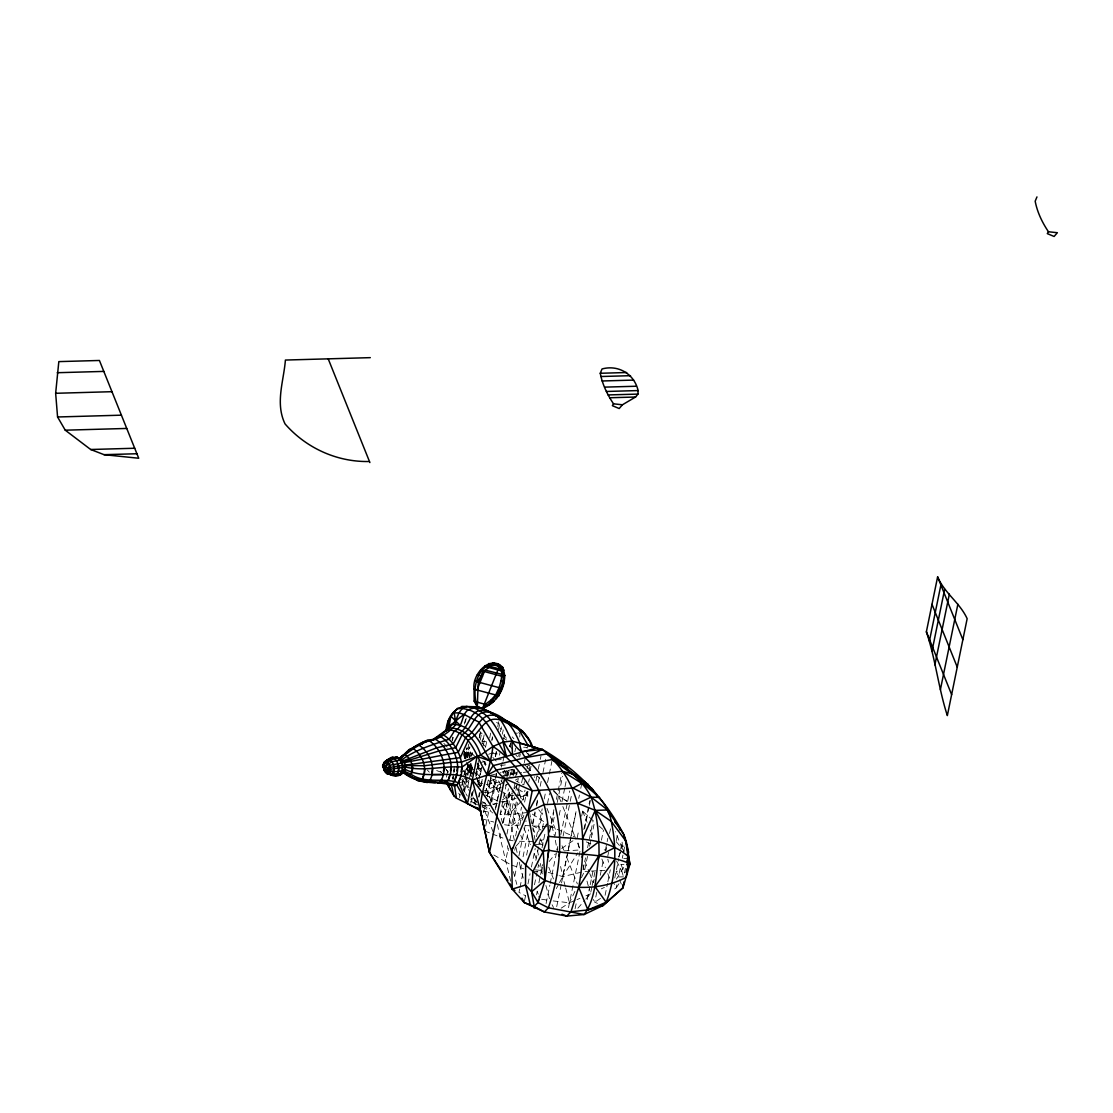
<?xml version="1.0" encoding="UTF-8"?>
<svg xmlns="http://www.w3.org/2000/svg" width="1113" height="1113" viewBox="0 0 1113 1113"><rect width="100%" height="100%" fill="white"/><g stroke="black" fill="none" stroke-linecap="round" stroke-linejoin="round"><path stroke-width="0.75" stroke-dasharray="5 3.75" d="M527.534 791.482L527.91 799.565M519.743 736.987L519.98 733.968L517.74 731.394M491.946 739.644L492.447 736.709M510.853 742.468L510.088 746.92L510.603 743.957M465.053 722.824L465.707 719.429M452.059 740.075L452.699 737.015M452.351 740.966L453.297 737.293M446.438 777.152L448.01 769.459M454.424 766.3L453.464 770.975L455.064 772.728M452.518 778.655L453.492 773.925M453.812 772.339L454.452 769.194M454.146 772.144L454.827 768.819M452.921 779.517L453.561 776.401M465.568 721.433L466.236 718.149M464.552 758.343L466.611 748.047M464.803 758.468L466.973 747.853L475.307 756.993M466.027 757.563L469.06 742.747M467.015 756.896L468.935 747.505M461.951 785.096L465.345 768.471M467.683 757.049L469.728 747.073M459.488 797.645L460.184 794.265M461.909 785.792L463.3 779.017M464.288 774.231L465.554 768.026L471.189 774.203M467.808 757.021L469.881 746.865M464.984 778.182L467.655 765.132M469.296 757.077L470.869 749.425M463.356 787.239L467.78 765.633M469.672 756.381L470.604 751.832M463.912 791.037L466.611 777.862M467.279 774.592L468.949 766.426L472.162 769.946M471.62 753.334L470.952 756.631L466.458 751.692M464.552 791.496L467.502 777.097M467.836 775.497L469.825 765.744M471.842 755.866L472.524 752.583M470.757 776.164L469.95 770.057L471.258 763.699M468.879 781.103L467.502 787.823L469.672 791.44M469.213 779.42L472.649 762.628M479.16 738.114L480.552 731.38M479.341 737.571L480.371 732.535M480.218 740.103L481.609 733.342M470.966 797.492L472.315 790.87M475.794 773.73L478.534 760.527M481.999 743.456L483.71 735.053M472.524 791.663L471.829 795.072L474.068 797.131M475.668 776.345L478.34 763.24M484.155 734.817L482.416 743.331L485.671 746.893M470.785 803.238L473.804 788.463M476.35 776.053L478.618 764.923M483.292 745.529L485.018 737.07M478.813 780.074L477.825 784.902L482.513 783.371M479.147 778.46L481.456 767.191M485.518 747.31L487.035 740.201M475.098 800.386L474.458 803.489L476.308 805.812M478.646 783.037L479.313 779.782M480.315 774.871L481.317 769.973M484.211 764.728L484.892 761.431M489.678 738.044L491.056 731.283M479.327 792.79L478.562 797.061M480.621 786.501L482.221 778.627L481.706 784.456M479.133 797.047L480.093 792.331M485.574 765.563L485.658 762.433M498.763 721.683L497.636 726.928L501.88 729.224M485.518 793.221L488.148 780.394M498.541 729.599L499.528 724.786M483.529 812.699L485.449 803.294M487.063 795.419L491.25 774.954M490.986 777.625L490.332 780.825L493.922 786.835L502.227 792.122M495.285 756.603L496.801 748.451M500.391 731.686L501.365 726.872M487.327 796.797L491.153 778.07M495.563 756.478L496.551 751.665M499.5 755.17L500.127 752.096M485.741 826.013L489.372 808.275M490.972 800.4L495.202 779.768M495.535 778.098L496.565 773.118M490.388 803.892L496.537 773.813M503.66 739.185L504.982 732.744M491.779 802.236L496.412 779.615M497.914 801.11L485.198 794.821L496.69 789.395L498.429 780.867M501.226 767.247L502.255 762.168M503.076 761.153L504.05 756.381M495.174 809.791L500.349 784.526M502.533 777.264L495.382 809.93M503.66 773.521L504.314 770.335M504.996 774.815L505.692 771.462M506.735 775.942L508.057 769.459M506.999 777.027L508.613 769.125M506.304 784.178L500.154 814.229L502.519 823.05M508.015 775.831L509.378 769.153M509.74 777.138L511.479 768.68M514.874 751.692L515.653 748.228M527.882 812.42L508.53 814.869L500.154 814.229L505.789 801.597L508.418 788.714M512.37 769.403L511.382 774.231L512.912 778.015M510.672 881.176L499.946 836.934L500.989 831.884M502.714 823.453L509.253 791.454M512.703 774.606L514.081 767.859M513.01 775.163L514.053 770.057M509.657 792.261L508.53 814.869L514.568 841.136M513.33 774.3L514.373 769.236M513.538 775.316L514.554 770.405M518.644 756.297L519.242 753.418M516.543 772.408L514.888 780.463L517.448 778.808M519.688 756.979L520.3 754.03M512.62 794.891L508.53 814.869L500.363 803.183M513.983 788.227L514.999 783.232M516.71 774.898L517.392 771.573M506.93 834.124L514.526 796.991M515.903 790.244L517.295 783.482M517.628 781.799L518.324 778.418M519.729 784.039L518.714 789.034L515.931 790.87M527.061 748.214L527.743 744.889M516.307 801.875L511.424 825.693L502.909 824.524L509.517 792.192L520.856 820.364M517.698 795.058L519.089 788.254M524.306 762.725L525.35 757.619M509.198 863.827L505.469 861.754L508.154 848.593M509.837 840.385L517.573 802.57M518.908 795.99L520.258 789.423M521.607 782.842L522.609 777.917M524.529 781.535L523.847 784.888L516.404 781.201M527.145 768.749L527.743 765.8L530.122 765.188M515.611 836.03L521.524 807.148M522.915 800.344L525.002 790.147M528.828 771.448L530.567 762.962M523.847 763.755L530.136 770.641L531.026 766.328M514.735 850.276L515.416 846.951M519.841 825.359L522.887 810.403M524.599 802.097L526.63 792.122M528.675 782.161L529.343 778.836M528.007 791.468L527.325 794.821L522.623 799.83M514.804 875.945L518.561 857.58M518.908 855.897L526.087 820.824M536.925 775.872L535.923 780.825L534.268 776.721M538.289 769.264L539.972 761M540.306 759.344L540.988 756.047M523.221 878.074L520.661 868.543L521.691 863.479M523.068 856.732L528.592 829.755M538.247 782.536L539.624 775.789M532.515 823.745L534.95 811.822M536.341 805.019L537.384 799.899M540.181 786.279L541.224 781.173M542.963 772.659L546.093 757.327M519.66 889.009L518.964 892.403L525.656 895.798M520.008 887.325L523.124 872.063M526.602 855.118L530.066 838.172M532.835 824.608L535.27 812.74M536.647 805.965L538.038 799.19M536.466 836.739L542.184 808.817M544.201 798.953L545.551 792.386M547.568 782.522L552.271 759.525M524.515 900.807L525.893 894.045M527.979 883.889L530.052 873.733M531.43 866.999L535.214 848.482M538.664 831.648L542.476 813.019M535.854 860.349L538.595 846.979M539.276 843.626L540.306 838.604M542.365 828.573L544.076 820.211M547.499 803.489L549.544 793.444M534.49 884.752L538.622 864.564L542.365 873.886M542.059 847.73L545.161 832.58M536.563 894.908L537.203 891.151M538.901 882.846L540.264 876.181M540.612 874.526L542.643 864.551M549.446 831.286L553.871 809.666M542.532 867.166L541.864 870.477L542.754 873.816M549.641 832.441L553.704 812.587M556.403 799.357L561.828 772.895M554.191 817.276L552.173 827.14L554.288 835.404M557.21 802.487L562.594 776.192M554.719 837.059L556.43 828.656M559.185 815.217L560.91 806.814M564.681 788.338L561.592 803.461L558.489 795.739L552.827 789.312M565.028 786.654L566.406 779.935M546.08 903.561L549.85 885.113M550.198 883.43L556.723 851.542M557.057 849.873L557.752 846.506M560.869 834.555L567.393 802.682M567.727 801.012L569.786 790.94M563.122 836.03L569.898 802.946M570.232 801.29L571.929 793.013M559.533 882.595L562.733 876.613L576.005 811.697M578.732 798.369L579.414 795.044M580.777 788.394L581.793 783.399M556.709 906.636L561.216 884.626M561.564 882.929L567.797 852.461M568.145 850.777L570.913 837.226M571.261 835.543L576.103 811.836M577.174 837.88L578.885 829.547M581.612 816.191L583.323 807.857M583.824 829.547L589.751 800.609M568.493 907.665L580.29 849.956L576.59 840.746M584.673 828.503L589.069 807.036M589.403 805.381L590.753 798.772M575.101 908.737L576.492 901.947M583.087 869.726L585.508 857.845M587.594 847.675L593.146 820.531M581.431 877.74L584.422 871.479L587.511 856.328M589.584 846.228L594.064 824.357M587.177 899.61L589.89 886.351M590.224 884.696L593.619 868.126M591.81 887.2L590.433 893.92L585.855 899.123M592.158 885.517L594.899 872.091M601.423 840.19L603.483 830.117M594.161 879.34L593.466 882.734L589.737 873.482M596.791 892.153L594.732 902.253L597.486 903.339M600.241 875.305L603.691 858.457M605.402 850.04L606.794 843.306M607.128 841.623L607.823 838.242M606.655 847.605L606.042 850.569L601.493 848.565M609.534 833.512L610.494 828.823M607.74 856.273L608.547 852.335M605.096 895.311L607.531 883.388M607.879 881.691L610.314 869.768M616.24 840.746L617.812 833.067M614.766 878.004L615.809 872.94M616.477 869.684L618.717 858.721M619.037 857.149L620.317 850.889M620.637 849.316L622.306 841.122M616.866 884.779L616.226 887.896L611.927 890.762M623.517 876.835L618.452 876.974L621.012 864.453L623.976 864.37M622.306 858.193L622.946 855.048M624.532 847.243L623.586 851.918L615.433 831.661M625.423 868.307L624.463 873.009L621.012 864.453M491.807 740.882L492.53 737.516M464.33 724.104L465.512 719.221M502.241 734.246L503.271 729.961M522.206 820.086L524.432 813.561M618.564 856.773L621.207 851.153M561.202 908.138L569.48 902.796L576.2 888.703M509.225 746.447L510.575 743.748M521.441 801.082L508.53 814.869L505.789 801.597L513.149 790.105M556.333 888.577L558.726 884.084M616.407 879.075L624.908 865.469M565.265 886.435L562.733 876.613L577.87 852.795M618.953 883.75L616.226 887.896L613.736 883.068M514.192 788.769L518.338 783.399M549.126 861.545L555.359 853.88M577.842 908.222L584.715 900.417M515.889 846.297L522.317 839.202L519.201 831.439M522.554 817.401L511.424 825.693L518.338 825.609M561.662 848.454L572.945 840.76M502.186 800.052L514.554 791.788M600.464 898.428L594.732 902.253L593.299 899.471M496.69 789.395L503.98 785.973M505.441 785.277L508.363 783.914M601.312 888.856L604.415 887.409M553.189 900.918L569.48 902.796L575.463 900.25M576.965 899.624L579.956 898.358M585.953 895.812L590.433 893.92L589.153 889.106M481.985 791.858L504.509 782.397M464.316 756.701L466.236 755.936M468.796 765.521L471.022 770.168L472.942 769.403M493.184 804.309L496.328 803.099M488.649 754.28L496.44 751.303M503.006 776.707L516.182 772.019M495.09 779.281L490.332 780.825L489.01 778.196M502.909 802.223L519.034 797.423M520.689 796.908L527.325 794.821L526.324 791.983M492.906 804.699L497.177 803.461L492.878 803.753M459.864 782.592L468.796 780.31M491.779 775.038L501.114 772.631M502.631 772.241L512.926 769.598M502.311 771.907L506.832 770.766M513.037 769.25L508.349 770.391L510.269 774.231M540.278 840.524L543.492 839.745M559.519 875.667L562.733 876.613L584.422 871.479L589.584 871.201M480.023 762.586L485.769 761.306M460.824 772.005L475.056 769.292M473.665 798.494L470.632 799.148L476.294 801.944M482.249 805.798L486.854 804.824M477.352 786.418L481.804 785.541M486.381 784.623L505.01 780.936M490.054 805.52L482.263 806.229M476.754 769.027L483.543 768.012M502.812 775.497L521.663 772.7M523.388 772.45L528.522 771.685M500.516 765.521L505.33 764.909M564.263 850.916L579.65 849.984L577.8 840.913M591.309 871.103L598.196 870.714M599.907 870.616L606.794 870.241M499.459 801.875L505.789 801.597M513.997 795.294L509.003 795.475L504.996 793.499M515.667 795.239L527.325 794.821L515.347 787.364M482.082 792.428L487.717 792.275M535.256 844.572L542.754 844.364L540.848 839.633M621.277 846.186L624.087 846.117M623.767 858.568L628.831 858.429M532.932 871.632L541.363 871.396M623.085 875.402L621.777 871.089L616.157 871.242L618.452 876.974M496.161 759.762L502.881 759.609M525.253 825.54L547.165 826.722M515.013 733.189L517.392 733.175M464.608 752.958L472.691 753.125M519.395 841.261L535.464 841.678L532.821 828.698M523.625 747.213L526.95 747.393M492.252 753.515L500.961 754.169M548.834 826.862L552.173 827.14L575.616 837.213M511.674 865.218L523.917 868.836M535.339 869.879L541.864 870.477L539.972 862.005M482.054 802.863L485.185 803.196M481.526 741.021L486.478 741.801M541.628 899.234L548.264 900.278M483.209 811.043L492.878 812.866M508.78 839.828L513.121 840.802M482.263 818.918L493.81 822.062M548.278 872.369L557.919 875.194M436.686 770.586L441.555 772.366M492.336 833.971L502.923 838.061M484.725 830.994L490.819 833.373M477.588 804.81L470.59 801.583M586.301 841.887L592.366 844.558M538.609 843.056L543.311 845.129M482.346 801.708L485.212 803.127M482.959 805.242L490.569 810.278M470.771 801.207L476.155 803.878M482.249 806.911L491.431 811.6M532.167 825.456L541.182 830.089M502.867 737.863L506.777 740.117M493.838 854.993L505.469 861.754M496.579 722.407L499.292 724.02M532.334 814.09L543.673 821.547M549.335 825.276L552.173 827.14L549.071 823.105M582.642 811.196L594.022 821.436M599.086 825.985L602.884 829.394M537.203 775.97L539.708 778.293M553.481 791.093L558.489 795.739M616.171 841.651L624.323 851.236M512.203 736.876L513.886 738.726M526.199 752.235L530.4 756.826M503.619 735.039L506.554 738.253M509.281 745.571L512.662 749.286M515.709 754.851L517.475 756.77M478.743 730.198L483.877 735.832M492.85 757.397L497.525 762.516M504.537 770.878L511.187 778.168M482.764 760.749L487.327 765.73M500.947 780.658L503.285 783.218M477.366 763.657L479.508 766.008M463.258 750.482L471.175 759.163M477.658 766.273L481.094 770.043M464.483 753.696L467.863 757.383M477.407 767.845L482.889 773.841M488.468 779.949L494.033 786.056M469.06 765.007L472.83 769.125M476.044 772.659L480.468 777.486M487.077 784.748L489.289 787.169M468.643 764.84L474.166 770.906M473.234 771.114L477.505 775.803M443.864 743.345L447.231 747.046M466.584 768.248L471.87 774.05M477.588 780.31L481.025 784.067M463.453 770.335L467.877 775.177M464.344 773.368L466.083 775.274M464.775 778.571L469.296 783.51M461.589 779.448L469.324 787.934M445.047 768.22L448.789 772.311M452.184 777.208L453.784 778.961M440.358 771.253L441.791 772.812M427.35 770.057L429.298 772.185M464.469 752.819L466.848 757.299L463.565 750.774M464.371 754.461L466.097 756.45L464.58 753.042M471.022 770.168L469.046 765.8M466.709 763.003L469.95 770.057L472.357 772.798M476.183 802.765L472.942 797.228L477.366 802.376M527.757 753.251L530.595 756.77M527.298 767.121L530.136 770.641M538.706 809.638L543.881 816.372M472.942 797.228L475.849 801.082M465.164 792.498L463.022 788.908L467.502 787.823L462.646 778.404M465.874 793.694L467.307 796.087M458.737 793.207L459.892 795.141M468.058 765.814L471.564 772.965M471.425 776.818L469.95 770.057L471.356 772.714M464.093 755.922L465.665 758.913M552.076 904.73L553.523 907.526M616.574 860.975L621.777 871.089M470.409 764.255L472.176 767.831M469.95 770.057L471.453 773.132M472.343 768.026L470.256 763.56L472.329 768.568M446.619 769.918L447.927 772.742M468.072 765.827L470.006 770.126M476.197 777.208L479.369 784.317M470.535 764.784L471.898 767.831M477.825 781.103L480.663 787.461M470.215 764.603L471.745 768.276M477.213 780.519L479.174 784.915M469.324 764.728L471.425 769.445M465.985 758.537L464.566 755.365L465.331 758.009M468.81 764.881L473.15 774.912M466.737 762.099L472.065 774.036M476.754 777.848L480.385 786.585M619.607 879.827L621.318 884.112M582.614 811.14L587.135 822.354M590.168 829.922L593.271 837.63M601.869 858.999L605.375 867.723M607.74 873.622L610.578 880.675M562.83 806.549L575.964 839.216M584.826 861.239L589.125 871.952M546.998 808.386L556.403 831.801M562.023 845.769L563.804 850.179M566.754 857.539L577.369 883.931M516.126 786.042L522.567 802.042M532.877 827.696L536.076 835.668M548.765 867.208L553.481 878.95M523.889 827.933L530.581 844.544M534.184 853.532L537.982 862.992M499.347 782.063L500.655 785.291M503.41 792.15L518.575 829.881M492.892 779.017L499.375 795.155M537.231 891.596L538.233 894.073M486.228 788.574L492.196 803.419M481.512 802.988L493.504 832.816M462.994 752.917L465.039 758.704M478.757 782.968L479.759 785.973M586.996 881.093L588.721 887.506M545.899 885.503L549.933 900.542M513.399 871.618L516.822 884.404M565.682 888.063L569.48 902.796M607.823 859.139L608.505 862.255M582.948 864.871L584.422 871.479M537.342 850.151L538.469 855.229M516.001 847.577L517.072 852.419M519.228 862.088L520.661 868.543M507.333 845.699L509.142 853.838M560.604 866.498L562.733 876.613M497.428 824.524L499.946 836.934M529.496 812.226L530.498 817.179M530.831 818.834L531.833 823.801M555.317 840.232L557.432 851.334M622.111 842.138L622.529 848.356M567.06 801.304L558.559 795.92L567.046 801.29"/><path stroke-width="1.5" d="M404.77 768.846L405.299 769.417C426.669 780.603 451.377 768.276 472.302 780.032L480.232 809.694L489.483 852.447L512.203 889.12L524.167 902.504L544.354 911.964L566.767 916.096L584.13 914.51C596.345 897.913 595.664 875.152 599.031 855.549C599.114 835.905 597.667 815.759 591.1 797.131C580.541 775.844 559.422 764.394 542.337 749.439L511.91 741.035L503.034 742.093L492.92 746.475L480.635 755.073L461.519 762.099L450.807 762.433L424.373 765.744L402.461 765.507L394.016 766.69L390.246 767.427L388.896 774.036C405.341 782.912 412.492 758.732 395.588 757.202M539.861 749.689L536.911 747.922L490.123 760.902L477.129 756.423L462.02 767.066C443.183 765.619 424.373 771.671 405.549 767.08L404.673 771.337C400.471 775.065 394.628 774.05 389.578 773.118L384.959 770.015L382.649 765.591L386.99 759.859L392.861 757.397C398.593 761 400.736 769.89 396.604 775.385L386.628 773.563L384.361 770.725L382.649 765.591L384.541 761.89L391.386 757.355L397.007 757.257L402.113 759.567C416.373 749.425 433.013 744.527 449.276 739.157L454.368 731.102C463.328 727.429 460.907 715.492 467.919 709.955C483.028 702.693 496.161 717.44 509.378 722.699L506.457 721.21L509.17 723.213M637.93 394.099L638.111 390.566C634.41 374.344 618.689 364.396 602.036 368.959L600.255 373.272C602.342 384.263 607.295 394.572 613.527 403.824L622.417 404.784L635.565 397.021L637.93 394.099L608.088 394.934M546.886 824.163L533.753 844.614L525.684 864.926L525.489 885.016L531.611 891.75L538.01 902.532L548.375 907.805L584.13 914.51L603.009 905.523L622.849 887.91L623.043 884.752M397.007 757.257L403.17 760.847L436.783 747.797L453.228 743.901L459.001 733.481C471.008 726.664 468.81 705.28 488.537 711.471C506.999 716.939 506.485 741.397 521.468 751.595L542.337 749.439C577.23 769.389 605.096 798.814 623.697 834.374C631.113 851.445 628.734 870.742 622.849 887.91L603.009 905.523L587.901 909.933L570.983 911.742L566.767 916.096L562.009 914.218M385.335 772.213L384.541 768.652L387.38 762.21L394.447 758.551L398.537 758.356L400.263 760.346L403.824 761.876L438.842 751.011L455.676 747.713L462.09 734.733C473.929 728.305 473.901 706.964 492.516 713.071C506.888 717.537 514.359 729.711 519.729 742.983C520.063 751.066 524.599 757.814 530.567 762.962C567.783 799.816 564.166 862.032 548.375 907.805L544.354 911.964L534.198 906.469L531.611 891.75L532.932 871.632L543.255 851.264L548.542 836.322C548.264 807.384 538.205 779.17 516.14 759.845C502.353 746.197 498.944 723.714 482.819 712.946C464.302 698.936 447.523 709.649 445.896 731.464M474.041 688.933C471.801 674.937 489.79 653.971 502.77 667.383C509.031 683.243 498.207 702.567 482.569 708.397L477.324 706.992L474.152 701.12L474.041 688.933L477.894 690.213L477.324 706.992L482.666 708.216M477.894 690.213C477.018 679.027 484.378 668.454 494.478 664.113L498.749 664.238L498.387 665.157L500.544 666.784L492.864 663.418C474.987 668.746 472.093 691.73 477.324 706.992L476.545 704.404M55.65 393.292L58.822 361.614L99.419 360.473L138.722 458.25L104.052 454.674L90.668 449.499L65.25 430.188L57.57 416.985L55.65 393.292L111.968 391.693M532.543 746.614C526.922 730.573 511.702 723.033 497.483 716.104C479.564 710.595 477.964 730.977 465.93 737.07L458.194 752.346C435.197 756.339 412.269 761.389 389.564 765.257L387.018 770.14L387.741 774.189L388.896 774.036C391.79 770.168 390.287 763.935 386.267 761.403L384.541 761.89L383.818 764.993L389.453 769.306L405.549 767.08M383.429 767.344L384.096 762.836L384.778 763.588L383.568 763.908L385.237 761.375L389.119 759.261C394.072 762.377 395.922 770.057 392.36 774.829L389.55 774.245L392.096 774.565M394.962 775.608L400.61 774.551L402.391 770.975L402.461 765.507L400.263 760.346C394.795 760.429 388.896 762.349 385.585 766.927L386.183 766.774M401.849 771.573L408.207 775.441L410.419 775.344C415.093 768.707 411.448 758.955 405.09 754.753L402.405 755.532L398.913 759.01M402.252 771.782L417.931 780.603L421.368 780.463C428.63 770.182 422.954 755.045 413.104 748.534L408.93 749.745L399.539 758.69M408.93 749.745L417.89 745.195L419.351 745.418C430.634 752.875 437.117 770.21 428.811 781.966L427.169 782.536L417.931 780.603L402.697 772.005C417.598 785.166 437.423 780.408 454.591 785.834L456.817 785.068C468.156 769.013 459.307 745.39 443.92 735.22L441.931 734.9L430.077 740.952C444.588 736.083 451.6 722.323 464.149 714.476L478.771 722.031L492.92 746.475C509.754 757.16 521.482 774.119 532.237 790.745L527.882 812.476L511.618 851.042L512.203 889.12L514.916 890.428M413.34 748.757L414.579 746.809L423.441 742.079L427.253 740.215L428.922 740.479C441.903 749.049 449.36 768.972 439.802 782.495L437.924 783.135M397.104 757.605L400.124 758.412C409.974 749.522 421.869 739.519 435.67 739.31C448.901 748.061 456.511 768.387 446.772 782.189L442.153 782.383L450.751 784.234L452.852 783.524C463.509 768.429 455.189 746.211 440.72 736.667L438.856 736.361M483.543 671.334L502.339 676.356L502.116 671.083L487.731 667.23M484.725 830.994L480.232 809.694C481.331 788.046 490.402 767.984 492.92 746.475M627.329 865.984L627.885 856.217C605.736 836.823 575.616 839.452 548.542 836.322L548.709 850.193L544.994 880.425L538.01 902.532L534.198 906.469L524.167 902.504L521.941 898.177M434.599 738.448L446.508 729.864C471.063 729.808 476.517 758.398 487.313 775.065L504.606 778.53L562.162 771.239C582.057 783.524 606.668 796.129 611.274 821.408C616.964 848.217 616.185 876.571 606.154 902.267L587.901 909.933L578.718 887.284C587.135 841.4 584.909 786.46 546.789 753.918L525.35 757.619L493.156 765.619L487.313 775.065L472.302 780.032C490.332 800.706 502.673 825.234 511.618 851.042C522.15 861.49 532.376 872.397 544.994 880.425C570.579 889.997 601.716 890.372 626.188 877.322L629.888 864.203L627.329 847.466M512.411 887.645L512.203 889.12L525.489 885.016L530.358 904.952M453.881 711.652L448.581 720.306L447.134 730.545L449.04 726.956L450.807 716.09L457.457 708.299C486.033 707.979 492.92 735.999 506.206 755.894L503.034 742.093M627.315 859.055L628.636 851.779M446.647 730.281L448.581 720.306M383.985 764.617L384.541 761.89M386.99 759.859L386.434 761.028M388.896 774.036L388.827 772.38M405.299 769.417L398.468 771.671L390.204 771.42L390.246 767.427M389.578 773.118L390.371 769.222M392.36 774.829L392.806 772.659M393.195 773.702L394.183 768.902M398.009 768.499L398.524 765.981M397.578 774.091L398.718 768.554M402.405 755.532L402.085 757.063L405.382 753.515M401.543 773.298L401.097 772.144M402.642 767.97L402.391 770.975M400.61 774.551L404.742 770.989M405.41 765.744L405.48 767.427M412.353 765.855L412.464 768.415M478.145 808.121L479.995 810.431L467.474 803.628L458.806 782.829C443.419 777.236 425.736 784.22 411.24 774.411L412.561 767.9M422.634 779.017L423.371 775.385M424.693 768.93L424.136 774.481M430.258 780.324L430.453 779.406M431.774 772.923L432.623 768.777M441.471 780.603L441.694 779.545M443.405 771.17L444.198 767.316M448.469 780.255L449.276 776.331M450.445 770.627L451.238 766.704M454.716 781.409L455.593 777.124M456.859 770.892L457.735 766.593M458.806 782.829L459.739 778.265M461.088 771.629L462.02 767.066M477.129 756.423L467.474 803.628L480.232 809.694L482.263 818.918M507.82 880.606L489.483 852.447L504.606 778.53C483.905 762.836 482.291 724.869 451.934 724.257L446.633 730.531L449.388 727.958C464.914 728.013 476.35 740.841 480.635 755.073L490.123 760.902M547.86 839.633L548.542 836.322M538.01 902.532L538.622 899.541M627.022 860.474L627.969 862.853C602.592 852.655 574.878 855.619 548.709 850.193L547.86 857.093M558.976 855.953L559.644 852.711M582.127 857.247L582.822 853.852L599.044 841.623M598.335 858.944L599.031 855.549L614.849 847.633L595.232 810.361L577.842 803.377L544.201 804.56L527.882 812.476L533.753 844.614L543.255 851.264L548.709 850.193M622.849 887.91L624.129 881.649M626.049 872.244L626.689 869.114M926.378 631.781L937.619 576.854C944.311 592.937 959.935 602.773 967.155 618.689L947.344 715.589C938.44 688.126 935.56 659.133 926.378 631.781L951.629 694.609M929.411 641.102L941.125 583.824M932.04 650.91L944.645 589.292M934.878 664.878L949.361 594.119M940.388 689.684L957.876 604.206M570.983 911.742L578.718 887.284L599.031 855.549M511.618 851.042L512.731 847.786M479.007 678.833L477.769 681.935L500.127 687.931L499.208 687.431C501.128 680.753 503.466 672.767 499.765 666.311L502.77 667.383L493.24 664.823M478.423 682.7L483 671.181M501.963 669.567L489.734 666.284L489.442 667.021L488.245 665.282L488.983 663.431M499.82 665.073L482.569 708.397L494.422 714.824M497.678 693.079L499.25 689.142M504.147 676.843L504.746 675.341L503.118 674.659L484.976 670.054L477.046 689.99L496.648 695.235L495.786 694.749L490.861 700.216L485.491 704.153L482.569 708.397L477.268 706.783L461.881 706.407L459.474 708.661M496.259 698.63L497.525 695.472M503.466 680.558L504.453 678.067M498.36 696.307L500.961 689.796M498.582 695.75L503.438 684.189M1036.968 196.904L1035.173 201.216C1037.274 212.207 1042.213 222.517 1048.46 231.754L1057.35 232.714L1054.122 236.471L1047.291 233.619L1048.46 231.754M582.642 838.506L595.232 810.361L607.615 809.972L623.697 834.374L626.897 846.033M497.01 695.263L495.786 694.749L499.208 687.431L502.227 688.488L501.546 688.307L504.022 682.088L501.003 681.017L501.796 681.49M390.413 758.092L390.065 759.776M628.469 867.013L629.888 864.203L628.344 855.327M539.777 790.717L527.882 812.476L504.606 778.53L532.237 790.745L572.945 788.06L581.793 783.399L592.186 788.686L597.82 797.019M613.527 403.824L612.373 405.675L619.204 408.541L622.417 404.784M422.022 744.319L423.441 742.079L426.766 741.508M390.204 771.42L382.608 766.76L386.267 761.403L392.861 757.397M614.988 859.069L594.996 886.56L606.154 902.267M449.04 726.956L455.579 721.029L458.959 712.89L462.452 708.285L466.917 706.393M531.611 891.75L544.994 880.425L543.255 851.264L542.128 851.292M401.473 772.923L399.024 774.773L397.494 773.897M491.64 700.675L490.861 700.216L493.88 701.273L488.551 705.225L485.491 704.153M487.313 775.065L497.233 769.806L552.271 759.525L568.465 769.862L588.095 784.498L591.017 788.714M525.35 757.619L542.337 749.439M577.842 803.377L591.1 797.131L599.573 797.423M402.461 765.507L460.365 757.619L468.281 740.075C480.357 734.26 483.251 715.089 500.502 719.972C513.093 726.288 527.854 731.255 531.652 746.712L536.911 747.922L533.586 747.741M387.755 768.499L388.966 768.179M385.557 769.848L386.628 773.563M389.453 769.306L390.287 769.64M387.018 770.14L388.646 769.723M387.129 771.573L388.34 771.267M599.643 906.302L603.009 905.523M491.974 663.904L494.729 663.487L493.115 662.792L498.387 665.157L496.774 664.461L497.135 663.543C512.175 676.495 496.398 700.453 482.569 708.397L486.27 704.612L477.171 702.178M370.309 357.649L285.401 360.056C283.745 381.244 275.036 403.156 285.039 423.9C306.061 448.108 337.336 462.298 369.474 461.492L328.21 358.845M57.194 372.716L103.815 371.408M600.255 373.272L626.647 372.521M600.978 376.514L630.501 375.679M602.147 380.98L633.645 380.089M604.623 387.129L635.718 386.253M606.362 391.47L638.111 390.566M609.785 397.758L635.565 397.021M57.57 416.985L121.414 415.177M65.25 430.188L126.743 428.449M90.668 449.499L134.701 448.247M104.052 454.674L136.913 453.742M626.925 864.286L629.888 864.203M472.427 706.797L477.268 706.783M435.28 782.689C424.095 782.773 412.728 779.587 404.047 772.297M389.981 771.17L393.682 771.309M400.124 758.412C410.6 750.677 422.022 741.105 435.67 739.31C443.35 735.735 450.835 731.004 455.968 724.243L454.215 712.904L458.959 712.89L464.149 714.476M533.809 907.777L537.176 908.389M519.729 742.983L536.911 747.922M562.162 771.239L573.223 774.161L588.095 784.498M501.184 669.094L503.911 670.082M484.642 666.144L488.468 667.424M503.34 674.979L504.746 675.341M480.524 670.263L484.378 671.556M503.173 676.579L504.565 676.954L501.56 675.897L502.339 676.356M477.366 674.701L481.108 675.953M480.385 675.758L482.486 676.314M474.611 680.836L478.465 682.13M495.786 694.749L498.805 695.82M492.489 700.898L493.88 701.273M474.152 701.12L478.006 702.4M499.765 666.311L501.379 667.007M456.4 798.16L453.909 795.851L451.461 785.291L444.838 782.244L454.591 785.834L456.4 798.16L467.474 803.628L456.817 785.068C439.482 779.531 419.392 785.152 404.144 771.935M530.345 746.1L527.743 744.889L517.267 726.803L495.716 715.492M404.673 771.337L411.24 774.411M572.945 788.06L591.1 797.131L607.615 809.972M495.925 715.617L504.954 720.417M546.789 753.918L564.945 764.687L568.465 769.862M551.672 756.743L564.945 764.687M519.479 729.168L522.595 731.06L528.772 739.644M595.232 810.361L611.274 821.408L625.812 841.011L627.885 856.217M552.271 759.525L592.186 788.686M514.512 726.274L510.784 723.436L518.324 728.25M476.044 807.356L479.995 810.431M488.245 665.282L489.678 666.423M460.379 725.593L450.807 716.09M460.42 774.94L461.144 775.747M456.233 774.008L456.914 774.759M442.835 773.952L443.447 774.634L431.441 774.551M411.393 770.599L412.2 771.49M383.484 764.075L384.458 765.132M614.752 822.02L619.023 827.098L619.913 830.034M446.424 783.079L453.909 795.851M608.171 812.295L610.981 816.469M509.657 883.416L511.493 886.24M446.828 782.995L448.316 785.708M937.619 576.854L962.87 639.669M931.998 604.317L957.25 667.132M369.613 461.853L369.906 462.577M539.235 896.549L539.596 897.481M383.693 768.888L384.361 770.725M448.302 783.705L450.682 790.453M480.232 809.694L489.483 852.447M627.134 847.577L627.621 850.68M511.91 741.035L512.453 754.127"/></g></svg>
